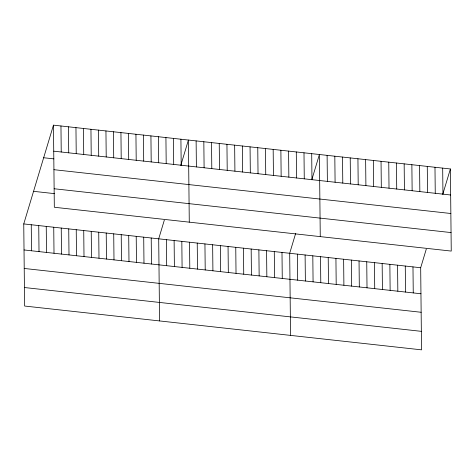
<?xml version="1.0" encoding="UTF-8"?>
<svg xmlns="http://www.w3.org/2000/svg" width="475" height="475" viewBox="0 0 475 475"><rect width="100%" height="100%" fill="white"/><g stroke="black" fill="none" stroke-linecap="round" stroke-linejoin="round"><path stroke-width="0.71" d="M426.283 249.114L420.678 267.74L421.539 349.849L24.611 306.037L23.75 223.921L53.461 125.151L450.389 168.963L451.25 251.079L54.322 207.26L53.461 125.151M164.308 220.192L158.703 238.818L159.564 320.934M180.815 165.324L188.415 140.048L189.276 222.158M295.693 233.32L289.691 253.276L290.552 335.392M311.802 179.782L319.402 154.506L320.263 236.621M442.789 194.245L450.389 168.963M53.734 151.175L450.662 194.993M43.658 157.742L53.877 158.87M53.924 169.688L450.858 213.501M54.126 188.753L451.054 232.572M33.553 191.324L54.684 193.658M23.75 223.921L420.678 267.74M24.023 249.951L420.951 293.764M24.219 268.458L421.147 312.277M24.415 287.523L421.349 331.342M442.682 168.114L442.955 194.144M434.981 167.265L435.254 193.295M427.274 166.416L427.548 192.446M419.567 165.561L419.841 191.591M412.977 266.885L413.25 292.915M411.867 164.712L412.14 190.742M404.16 163.863L404.433 189.893M405.27 266.036L405.543 292.066M396.453 163.014L396.726 189.038M397.563 265.187L397.836 291.217M389.862 264.337L390.135 290.362M388.752 162.159L389.019 188.189M382.155 263.483L382.428 289.512M381.045 161.31L381.318 187.34M373.338 160.461L373.611 186.491M374.448 262.633L374.722 288.663M365.631 159.612L365.904 185.636M366.742 261.784L367.015 287.814M359.041 260.935L359.314 286.959M357.93 158.757L358.203 184.787M351.334 260.08L351.607 286.11M350.223 157.908L350.497 183.938M342.517 157.059L342.79 183.089M343.627 259.231L343.9 285.261M334.816 156.21L335.089 182.234M335.926 258.382L336.199 284.412M327.109 155.355L327.382 181.385M328.219 257.533L328.492 283.557M320.512 256.678L320.785 282.708M312.811 255.829L313.078 281.859M311.701 153.657L311.968 179.687M303.994 152.808L304.267 178.832M305.104 254.98L305.378 281.01M296.287 151.952L296.56 177.982M297.397 254.131L297.671 280.155M288.58 151.103L288.853 177.133M281.99 252.427L282.263 278.457M280.879 150.254L281.152 176.284M273.173 149.405L273.446 175.429M274.283 251.578L274.556 277.608M265.466 148.55L265.739 174.58M266.576 250.729L266.849 276.753M258.875 249.874L259.148 275.904M257.765 147.701L258.032 173.731M251.168 249.025L251.441 275.055M250.058 146.852L250.331 172.882M242.351 146.003L242.624 172.027M243.461 248.176L243.734 274.206M234.644 145.148L234.917 171.178M235.76 247.327L236.027 273.351M226.943 144.299L227.216 170.329M228.053 246.472L228.327 272.502M220.347 245.623L220.62 271.652M219.236 143.45L219.509 169.48M211.529 142.601L211.803 168.625M212.64 244.773L212.913 270.803M203.828 141.746L204.102 167.776M204.939 243.918L205.212 269.948M196.122 140.897L196.395 166.927M197.232 243.069L197.505 269.099M189.525 242.22L189.798 268.25M180.916 139.217L181.189 165.247M181.824 241.371L182.091 267.395M173.422 138.391L173.696 164.421M174.117 240.516L174.39 266.546M165.923 137.566L166.197 163.59M166.41 239.667L166.683 265.697M158.424 136.735L158.697 162.765M150.925 135.909L151.198 161.939M151.21 237.993L151.483 264.017M143.432 135.078L143.705 161.108M143.711 237.162L143.984 263.192M135.933 134.253L136.206 160.283M136.212 236.336L136.485 262.366M128.434 133.428L128.707 159.452M128.713 235.505L128.986 261.535M120.941 132.596L121.208 158.626M121.22 234.68L121.493 260.71M113.442 131.771L113.715 157.801M113.721 233.854L113.994 259.878M105.943 130.94L106.216 156.97M106.222 233.023L106.495 259.053M98.444 130.114L98.717 156.144M98.723 232.198L98.996 258.228M90.951 129.289L91.218 155.313M91.23 231.367L91.503 257.397M83.452 128.458L83.725 154.488M83.731 230.541L84.004 256.571M75.953 127.633L76.226 153.662M76.232 229.716L76.505 255.74M68.453 126.801L68.727 152.831M68.733 228.885L69.006 254.915M60.96 125.976L61.228 152.006M61.239 228.059L61.512 254.089M53.74 227.228L54.013 253.258M46.241 226.403L46.514 252.433M38.742 225.578L39.015 251.602M31.249 224.746L31.522 250.776"/></g></svg>
